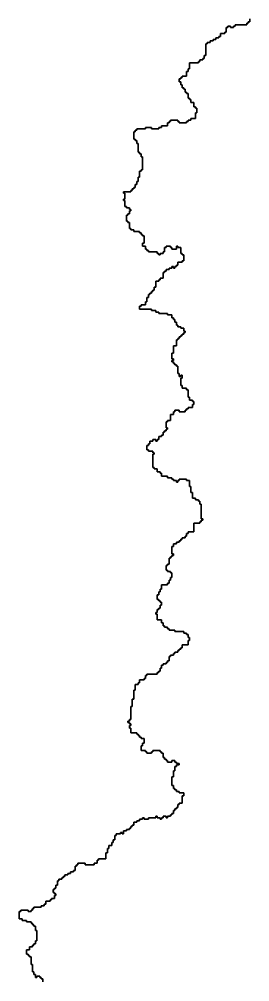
# Model space of a CAD drawing. Header units: inches. Extents: x -98695 to 376223, y 1122520 to 1501782.
# Drawn here: x 87990 to 92833, y 1441017 to 1461272 of the extents above; entities that cross this region are included whole.
import ezdxf

# ---------------------------------------------------------------- set-up
doc = ezdxf.new("R2010")
doc.units = ezdxf.units.IN
doc.header["$MEASUREMENT"] = 0
doc.layers.add('subs1', color=7, linetype='Continuous', true_color=0xc8dcf7)

msp = doc.modelspace()

# ---------------------------------------------------------------- linework, layer by layer
at = {"layer": 'subs1'}
for points in [[(92833, 1461280, 0), (92833, 1461218, 0), (92802, 1461218, 0), (92802, 1461187, 0), (92771, 1461187, 0), (92771, 1461156, 0), (92525, 1461156, 0), (92525, 1461125, 0), (92494, 1461125, 0), (92494, 1461095, 0), (92432, 1461095, 0), (92432, 1461125, 0), (92370, 1461125, 0), (92370, 1461095, 0), (92340, 1461095, 0), (92340, 1461002, 0), (92309, 1461002, 0), (92309, 1460971, 0), (92216, 1460971, 0), (92216, 1460909, 0), (92185, 1460909, 0), (92185, 1460879, 0), (92124, 1460879, 0), (92124, 1460848, 0), (92062, 1460848, 0), (92062, 1460817, 0), (92000, 1460817, 0), (92000, 1460786, 0), (91939, 1460786, 0), (91939, 1460755, 0), (91908, 1460755, 0), (91908, 1460508, 0), (91877, 1460508, 0), (91877, 1460447, 0), (91846, 1460447, 0), (91846, 1460416, 0), (91784, 1460416, 0), (91784, 1460385, 0), (91754, 1460385, 0), (91754, 1460354, 0), (91568, 1460354, 0), (91568, 1460231, 0), (91538, 1460231, 0), (91538, 1460169, 0), (91507, 1460169, 0), (91507, 1460077, 0), (91414, 1460077, 0), (91414, 1460046, 0), (91383, 1460046, 0), (91383, 1460015, 0), (91353, 1460015, 0), (91353, 1459953, 0), (91383, 1459953, 0), (91383, 1459892, 0), (91414, 1459892, 0), (91414, 1459830, 0), (91445, 1459830, 0), (91445, 1459799, 0), (91476, 1459799, 0), (91476, 1459737, 0), (91507, 1459737, 0), (91507, 1459706, 0), (91538, 1459706, 0), (91538, 1459614, 0), (91568, 1459614, 0), (91568, 1459583, 0), (91599, 1459583, 0), (91599, 1459521, 0), (91661, 1459521, 0), (91661, 1459429, 0), (91692, 1459429, 0), (91692, 1459398, 0), (91723, 1459398, 0), (91723, 1459305, 0), (91692, 1459305, 0), (91692, 1459182, 0), (91599, 1459182, 0), (91599, 1459151, 0), (91538, 1459151, 0), (91538, 1459120, 0), (91507, 1459120, 0), (91507, 1459089, 0), (91353, 1459089, 0), (91353, 1459120, 0), (91322, 1459120, 0), (91322, 1459151, 0), (91167, 1459151, 0), (91167, 1459120, 0), (91137, 1459120, 0), (91137, 1459089, 0), (91106, 1459089, 0), (91106, 1459028, 0), (90982, 1459028, 0), (90982, 1458997, 0), (90921, 1458997, 0), (90921, 1458966, 0), (90766, 1458966, 0), (90766, 1458997, 0), (90643, 1458997, 0), (90643, 1458966, 0), (90458, 1458966, 0), (90458, 1458935, 0), (90427, 1458935, 0), (90427, 1458904, 0), (90396, 1458904, 0), (90396, 1458750, 0), (90427, 1458750, 0), (90427, 1458719, 0), (90458, 1458719, 0), (90458, 1458658, 0), (90489, 1458658, 0), (90489, 1458473, 0), (90520, 1458473, 0), (90520, 1458442, 0), (90551, 1458442, 0), (90551, 1458380, 0), (90581, 1458380, 0), (90581, 1458102, 0), (90551, 1458102, 0), (90551, 1458072, 0), (90520, 1458072, 0), (90520, 1457948, 0), (90489, 1457948, 0), (90489, 1457856, 0), (90458, 1457856, 0), (90458, 1457794, 0), (90427, 1457794, 0), (90427, 1457732, 0), (90396, 1457732, 0), (90396, 1457701, 0), (90365, 1457701, 0), (90365, 1457671, 0), (90335, 1457671, 0), (90335, 1457640, 0), (90180, 1457640, 0), (90180, 1457609, 0), (90211, 1457609, 0), (90211, 1457485, 0), (90180, 1457485, 0), (90180, 1457455, 0), (90211, 1457455, 0), (90211, 1457331, 0), (90242, 1457331, 0), (90242, 1457300, 0), (90304, 1457300, 0), (90304, 1457270, 0), (90335, 1457270, 0), (90335, 1457239, 0), (90304, 1457239, 0), (90304, 1457177, 0), (90273, 1457177, 0), (90273, 1457146, 0), (90242, 1457146, 0), (90242, 1457023, 0), (90273, 1457023, 0), (90273, 1456992, 0), (90304, 1456992, 0), (90304, 1456869, 0), (90335, 1456869, 0), (90335, 1456838, 0), (90396, 1456838, 0), (90396, 1456807, 0), (90520, 1456807, 0), (90520, 1456776, 0), (90551, 1456776, 0), (90551, 1456745, 0), (90581, 1456745, 0), (90581, 1456714, 0), (90612, 1456714, 0), (90612, 1456560, 0), (90581, 1456560, 0), (90581, 1456498, 0), (90643, 1456498, 0), (90643, 1456437, 0), (90674, 1456437, 0), (90674, 1456406, 0), (90705, 1456406, 0), (90705, 1456375, 0), (90890, 1456375, 0), (90890, 1456344, 0), (90921, 1456344, 0), (90921, 1456313, 0), (90952, 1456313, 0), (90952, 1456344, 0), (91013, 1456344, 0), (91013, 1456375, 0), (91044, 1456375, 0), (91044, 1456468, 0), (91075, 1456468, 0), (91075, 1456498, 0), (91167, 1456498, 0), (91167, 1456468, 0), (91198, 1456468, 0), (91198, 1456437, 0), (91291, 1456437, 0), (91291, 1456498, 0), (91322, 1456498, 0), (91322, 1456468, 0), (91383, 1456468, 0), (91383, 1456344, 0), (91414, 1456344, 0), (91414, 1456313, 0), (91445, 1456313, 0), (91445, 1456190, 0), (91414, 1456190, 0), (91414, 1456159, 0), (91322, 1456159, 0), (91322, 1456097, 0), (91291, 1456097, 0), (91291, 1456067, 0), (91260, 1456067, 0), (91260, 1456036, 0), (91229, 1456036, 0), (91229, 1456067, 0), (91198, 1456067, 0), (91198, 1456036, 0), (91137, 1456036, 0), (91137, 1456005, 0), (91075, 1456005, 0), (91075, 1455974, 0), (91044, 1455974, 0), (91044, 1455943, 0), (91013, 1455943, 0), (91013, 1455820, 0), (90952, 1455820, 0), (90952, 1455789, 0), (90921, 1455789, 0), (90921, 1455758, 0), (90859, 1455758, 0), (90859, 1455635, 0), (90828, 1455635, 0), (90828, 1455573, 0), (90797, 1455573, 0), (90797, 1455542, 0), (90766, 1455542, 0), (90766, 1455511, 0), (90736, 1455511, 0), (90736, 1455480, 0), (90705, 1455480, 0), (90705, 1455419, 0), (90674, 1455419, 0), (90674, 1455326, 0), (90643, 1455326, 0), (90643, 1455264, 0), (90551, 1455264, 0), (90551, 1455234, 0), (90520, 1455234, 0), (90520, 1455172, 0), (90766, 1455172, 0), (90766, 1455141, 0), (90859, 1455141, 0), (90859, 1455110, 0), (90921, 1455110, 0), (90921, 1455079, 0), (91106, 1455079, 0), (91106, 1455049, 0), (91198, 1455049, 0), (91198, 1454987, 0), (91229, 1454987, 0), (91229, 1454956, 0), (91260, 1454956, 0), (91260, 1454894, 0), (91291, 1454894, 0), (91291, 1454833, 0), (91322, 1454833, 0), (91322, 1454802, 0), (91383, 1454802, 0), (91383, 1454771, 0), (91445, 1454771, 0), (91445, 1454709, 0), (91476, 1454709, 0), (91476, 1454678, 0), (91445, 1454678, 0), (91445, 1454648, 0), (91414, 1454648, 0), (91414, 1454617, 0), (91383, 1454617, 0), (91383, 1454586, 0), (91353, 1454586, 0), (91353, 1454555, 0), (91322, 1454555, 0), (91322, 1454524, 0), (91291, 1454524, 0), (91291, 1454401, 0), (91229, 1454401, 0), (91229, 1454247, 0), (91198, 1454247, 0), (91198, 1454123, 0), (91229, 1454123, 0), (91229, 1454092, 0), (91198, 1454092, 0), (91198, 1454061, 0), (91229, 1454061, 0), (91229, 1454031, 0), (91260, 1454031, 0), (91260, 1454000, 0), (91291, 1454000, 0), (91291, 1453969, 0), (91322, 1453969, 0), (91322, 1453815, 0), (91353, 1453815, 0), (91353, 1453753, 0), (91383, 1453753, 0), (91383, 1453784, 0), (91414, 1453784, 0), (91414, 1453722, 0), (91383, 1453722, 0), (91383, 1453568, 0), (91414, 1453568, 0), (91414, 1453506, 0), (91507, 1453506, 0), (91507, 1453475, 0), (91538, 1453475, 0), (91538, 1453321, 0), (91568, 1453321, 0), (91568, 1453259, 0), (91630, 1453259, 0), (91630, 1453229, 0), (91661, 1453229, 0), (91661, 1453167, 0), (91630, 1453167, 0), (91630, 1453105, 0), (91538, 1453105, 0), (91538, 1453074, 0), (91507, 1453074, 0), (91507, 1453044, 0), (91476, 1453044, 0), (91476, 1453013, 0), (91353, 1453013, 0), (91353, 1453044, 0), (91260, 1453044, 0), (91260, 1453013, 0), (91229, 1453013, 0), (91229, 1452951, 0), (91167, 1452951, 0), (91167, 1452828, 0), (91106, 1452828, 0), (91106, 1452797, 0), (91075, 1452797, 0), (91075, 1452673, 0), (91106, 1452673, 0), (91106, 1452643, 0), (91075, 1452643, 0), (91075, 1452612, 0), (91044, 1452612, 0), (91044, 1452581, 0), (91013, 1452581, 0), (91013, 1452519, 0), (90982, 1452519, 0), (90982, 1452488, 0), (90921, 1452488, 0), (90921, 1452427, 0), (90890, 1452427, 0), (90890, 1452396, 0), (90859, 1452396, 0), (90859, 1452427, 0), (90797, 1452427, 0), (90797, 1452396, 0), (90736, 1452396, 0), (90736, 1452334, 0), (90705, 1452334, 0), (90705, 1452303, 0), (90674, 1452303, 0), (90674, 1452211, 0), (90705, 1452211, 0), (90705, 1452180, 0), (90797, 1452180, 0), (90797, 1452149, 0), (90828, 1452149, 0), (90828, 1452118, 0), (90797, 1452118, 0), (90797, 1451840, 0), (90828, 1451840, 0), (90828, 1451810, 0), (90890, 1451810, 0), (90890, 1451748, 0), (90952, 1451748, 0), (90952, 1451717, 0), (90982, 1451717, 0), (90982, 1451655, 0), (91106, 1451655, 0), (91106, 1451625, 0), (91198, 1451625, 0), (91198, 1451594, 0), (91229, 1451594, 0), (91229, 1451563, 0), (91291, 1451563, 0), (91291, 1451532, 0), (91322, 1451532, 0), (91322, 1451563, 0), (91353, 1451563, 0), (91353, 1451594, 0), (91507, 1451594, 0), (91507, 1451563, 0), (91568, 1451563, 0), (91568, 1451439, 0), (91599, 1451439, 0), (91599, 1451316, 0), (91630, 1451316, 0), (91630, 1451193, 0), (91692, 1451193, 0), (91692, 1451162, 0), (91754, 1451162, 0), (91754, 1451131, 0), (91784, 1451131, 0), (91784, 1451069, 0), (91815, 1451069, 0), (91815, 1450761, 0), (91846, 1450761, 0), (91846, 1450730, 0), (91815, 1450730, 0), (91815, 1450699, 0), (91784, 1450699, 0), (91784, 1450668, 0), (91661, 1450668, 0), (91661, 1450483, 0), (91538, 1450483, 0), (91538, 1450452, 0), (91507, 1450452, 0), (91507, 1450391, 0), (91476, 1450391, 0), (91476, 1450360, 0), (91414, 1450360, 0), (91414, 1450329, 0), (91383, 1450329, 0), (91383, 1450298, 0), (91353, 1450298, 0), (91353, 1450267, 0), (91291, 1450267, 0), (91291, 1450236, 0), (91229, 1450236, 0), (91229, 1450175, 0), (91198, 1450175, 0), (91198, 1450021, 0), (91229, 1450021, 0), (91229, 1449990, 0), (91198, 1449990, 0), (91198, 1449959, 0), (91167, 1449959, 0), (91167, 1449928, 0), (91137, 1449928, 0), (91137, 1449805, 0), (91106, 1449805, 0), (91106, 1449774, 0), (91075, 1449774, 0), (91075, 1449681, 0), (91106, 1449681, 0), (91106, 1449650, 0), (91167, 1449650, 0), (91167, 1449620, 0), (91198, 1449620, 0), (91198, 1449527, 0), (91167, 1449527, 0), (91167, 1449465, 0), (91137, 1449465, 0), (91137, 1449404, 0), (91106, 1449404, 0), (91106, 1449373, 0), (90982, 1449373, 0), (90982, 1449280, 0), (90952, 1449280, 0), (90952, 1449219, 0), (90921, 1449219, 0), (90921, 1449157, 0), (90890, 1449157, 0), (90890, 1449064, 0), (90921, 1449064, 0), (90921, 1449033, 0), (90952, 1449033, 0), (90952, 1449003, 0), (90982, 1449003, 0), (90982, 1448941, 0), (90952, 1448941, 0), (90952, 1448879, 0), (90921, 1448879, 0), (90921, 1448848, 0), (90890, 1448848, 0), (90890, 1448787, 0), (90859, 1448787, 0), (90859, 1448756, 0), (90890, 1448756, 0), (90890, 1448632, 0), (90982, 1448632, 0), (90982, 1448571, 0), (91013, 1448571, 0), (91013, 1448509, 0), (91044, 1448509, 0), (91044, 1448478, 0), (91106, 1448478, 0), (91106, 1448447, 0), (91137, 1448447, 0), (91137, 1448416, 0), (91260, 1448416, 0), (91260, 1448386, 0), (91445, 1448386, 0), (91445, 1448355, 0), (91507, 1448355, 0), (91507, 1448324, 0), (91538, 1448324, 0), (91538, 1448262, 0), (91568, 1448262, 0), (91568, 1448201, 0), (91538, 1448201, 0), (91538, 1448108, 0), (91414, 1448108, 0), (91414, 1448046, 0), (91383, 1448046, 0), (91383, 1448015, 0), (91353, 1448015, 0), (91353, 1447985, 0), (91322, 1447985, 0), (91322, 1447954, 0), (91260, 1447954, 0), (91260, 1447923, 0), (91229, 1447923, 0), (91229, 1447892, 0), (91167, 1447892, 0), (91167, 1447861, 0), (91137, 1447861, 0), (91137, 1447769, 0), (91106, 1447769, 0), (91106, 1447738, 0), (91075, 1447738, 0), (91075, 1447707, 0), (91013, 1447707, 0), (91013, 1447676, 0), (90982, 1447676, 0), (90982, 1447614, 0), (90952, 1447614, 0), (90952, 1447553, 0), (90921, 1447553, 0), (90921, 1447522, 0), (90890, 1447522, 0), (90890, 1447491, 0), (90674, 1447491, 0), (90674, 1447460, 0), (90643, 1447460, 0), (90643, 1447399, 0), (90612, 1447399, 0), (90612, 1447368, 0), (90520, 1447368, 0), (90520, 1447306, 0), (90489, 1447306, 0), (90489, 1447275, 0), (90427, 1447275, 0), (90427, 1447152, 0), (90396, 1447152, 0), (90396, 1446967, 0), (90365, 1446967, 0), (90365, 1446812, 0), (90335, 1446812, 0), (90335, 1446535, 0), (90304, 1446535, 0), (90304, 1446504, 0), (90273, 1446504, 0), (90273, 1446473, 0), (90304, 1446473, 0), (90304, 1446442, 0), (90335, 1446442, 0), (90335, 1446411, 0), (90304, 1446411, 0), (90304, 1446350, 0), (90335, 1446350, 0), (90335, 1446257, 0), (90458, 1446257, 0), (90458, 1446226, 0), (90489, 1446226, 0), (90489, 1446196, 0), (90520, 1446196, 0), (90520, 1446165, 0), (90551, 1446165, 0), (90551, 1446134, 0), (90612, 1446134, 0), (90612, 1446041, 0), (90581, 1446041, 0), (90581, 1445980, 0), (90551, 1445980, 0), (90551, 1445887, 0), (90643, 1445887, 0), (90643, 1445856, 0), (90674, 1445856, 0), (90674, 1445825, 0), (90766, 1445825, 0), (90766, 1445856, 0), (90797, 1445856, 0), (90797, 1445887, 0), (90952, 1445887, 0), (90952, 1445856, 0), (90982, 1445856, 0), (90982, 1445825, 0), (91013, 1445825, 0), (91013, 1445733, 0), (91044, 1445733, 0), (91044, 1445702, 0), (91075, 1445702, 0), (91075, 1445671, 0), (91106, 1445671, 0), (91106, 1445640, 0), (91198, 1445640, 0), (91198, 1445671, 0), (91260, 1445671, 0), (91260, 1445640, 0), (91291, 1445640, 0), (91291, 1445609, 0), (91353, 1445609, 0), (91353, 1445579, 0), (91291, 1445579, 0), (91291, 1445548, 0), (91260, 1445548, 0), (91260, 1445455, 0), (91229, 1445455, 0), (91229, 1445332, 0), (91198, 1445332, 0), (91198, 1445147, 0), (91229, 1445147, 0), (91229, 1445085, 0), (91260, 1445085, 0), (91260, 1445054, 0), (91291, 1445054, 0), (91291, 1445023, 0), (91353, 1445023, 0), (91353, 1444992, 0), (91445, 1444992, 0), (91445, 1444931, 0), (91414, 1444931, 0), (91414, 1444777, 0), (91353, 1444777, 0), (91353, 1444746, 0), (91322, 1444746, 0), (91322, 1444684, 0), (91291, 1444684, 0), (91291, 1444653, 0), (91260, 1444653, 0), (91260, 1444622, 0), (91229, 1444622, 0), (91229, 1444561, 0), (91198, 1444561, 0), (91198, 1444530, 0), (91167, 1444530, 0), (91167, 1444499, 0), (91106, 1444499, 0), (91106, 1444468, 0), (91075, 1444468, 0), (91075, 1444499, 0), (91013, 1444499, 0), (91013, 1444468, 0), (90982, 1444468, 0), (90982, 1444437, 0), (90952, 1444437, 0), (90952, 1444468, 0), (90890, 1444468, 0), (90890, 1444499, 0), (90859, 1444499, 0), (90859, 1444468, 0), (90705, 1444468, 0), (90705, 1444437, 0), (90612, 1444437, 0), (90612, 1444468, 0), (90581, 1444468, 0), (90581, 1444437, 0), (90520, 1444437, 0), (90520, 1444406, 0), (90458, 1444406, 0), (90458, 1444376, 0), (90396, 1444376, 0), (90396, 1444314, 0), (90365, 1444314, 0), (90365, 1444283, 0), (90335, 1444283, 0), (90335, 1444252, 0), (90304, 1444252, 0), (90304, 1444221, 0), (90242, 1444221, 0), (90242, 1444190, 0), (90180, 1444190, 0), (90180, 1444129, 0), (90150, 1444129, 0), (90150, 1444160, 0), (90119, 1444160, 0), (90119, 1444129, 0), (90026, 1444129, 0), (90026, 1444098, 0), (89995, 1444098, 0), (89995, 1444005, 0), (89964, 1444005, 0), (89964, 1443944, 0), (89934, 1443944, 0), (89934, 1443882, 0), (89872, 1443882, 0), (89872, 1443820, 0), (89841, 1443820, 0), (89841, 1443728, 0), (89810, 1443728, 0), (89810, 1443604, 0), (89656, 1443604, 0), (89656, 1443574, 0), (89625, 1443574, 0), (89625, 1443512, 0), (89563, 1443512, 0), (89563, 1443481, 0), (89378, 1443481, 0), (89378, 1443512, 0), (89224, 1443512, 0), (89224, 1443481, 0), (89193, 1443481, 0), (89193, 1443450, 0), (89162, 1443450, 0), (89162, 1443358, 0), (89132, 1443358, 0), (89132, 1443327, 0), (89070, 1443327, 0), (89070, 1443296, 0), (89008, 1443296, 0), (89008, 1443265, 0), (88946, 1443265, 0), (88946, 1443234, 0), (88916, 1443234, 0), (88916, 1443203, 0), (88885, 1443203, 0), (88885, 1443173, 0), (88823, 1443173, 0), (88823, 1443142, 0), (88792, 1443142, 0), (88792, 1443049, 0), (88761, 1443049, 0), (88761, 1442987, 0), (88731, 1442987, 0), (88731, 1442957, 0), (88700, 1442957, 0), (88700, 1442895, 0), (88731, 1442895, 0), (88731, 1442864, 0), (88761, 1442864, 0), (88761, 1442833, 0), (88731, 1442833, 0), (88731, 1442772, 0), (88669, 1442772, 0), (88669, 1442741, 0), (88638, 1442741, 0), (88638, 1442710, 0), (88545, 1442710, 0), (88545, 1442648, 0), (88515, 1442648, 0), (88515, 1442617, 0), (88453, 1442617, 0), (88453, 1442586, 0), (88299, 1442586, 0), (88299, 1442556, 0), (88268, 1442556, 0), (88268, 1442525, 0), (88237, 1442525, 0), (88237, 1442494, 0), (88175, 1442494, 0), (88175, 1442525, 0), (88021, 1442525, 0), (88021, 1442494, 0), (87990, 1442494, 0), (87990, 1442340, 0), (88052, 1442340, 0), (88052, 1442309, 0), (88144, 1442309, 0), (88144, 1442278, 0), (88237, 1442278, 0), (88237, 1442247, 0), (88268, 1442247, 0), (88268, 1442216, 0), (88299, 1442216, 0), (88299, 1442185, 0), (88330, 1442185, 0), (88330, 1442093, 0), (88360, 1442093, 0), (88360, 1441877, 0), (88330, 1441877, 0), (88330, 1441815, 0), (88299, 1441815, 0), (88299, 1441784, 0), (88268, 1441784, 0), (88268, 1441754, 0), (88206, 1441754, 0), (88206, 1441692, 0), (88144, 1441692, 0), (88144, 1441599, 0), (88175, 1441599, 0), (88175, 1441568, 0), (88206, 1441568, 0), (88206, 1441538, 0), (88237, 1441538, 0), (88237, 1441383, 0), (88268, 1441383, 0), (88268, 1441229, 0), (88299, 1441229, 0), (88299, 1441167, 0), (88330, 1441167, 0), (88330, 1441106, 0), (88360, 1441106, 0), (88360, 1441137, 0), (88422, 1441137, 0), (88422, 1441106, 0), (88453, 1441106, 0), (88453, 1441075, 0), (88484, 1441075, 0), (88484, 1441013, 0)], [(88484, 1441013, 0), (88484, 1441075, 0), (88453, 1441075, 0), (88453, 1441106, 0), (88422, 1441106, 0), (88422, 1441137, 0), (88360, 1441137, 0), (88360, 1441106, 0), (88330, 1441106, 0), (88330, 1441167, 0), (88299, 1441167, 0), (88299, 1441229, 0), (88268, 1441229, 0), (88268, 1441383, 0), (88237, 1441383, 0), (88237, 1441538, 0), (88206, 1441538, 0), (88206, 1441568, 0), (88175, 1441568, 0), (88175, 1441599, 0), (88144, 1441599, 0), (88144, 1441692, 0), (88206, 1441692, 0), (88206, 1441754, 0), (88268, 1441754, 0), (88268, 1441784, 0), (88299, 1441784, 0), (88299, 1441815, 0), (88330, 1441815, 0), (88330, 1441877, 0), (88360, 1441877, 0), (88360, 1442093, 0), (88330, 1442093, 0), (88330, 1442185, 0), (88299, 1442185, 0), (88299, 1442216, 0), (88268, 1442216, 0), (88268, 1442247, 0), (88237, 1442247, 0), (88237, 1442278, 0), (88144, 1442278, 0), (88144, 1442309, 0), (88052, 1442309, 0), (88052, 1442340, 0), (87990, 1442340, 0), (87990, 1442494, 0), (88021, 1442494, 0), (88021, 1442525, 0), (88175, 1442525, 0), (88175, 1442494, 0), (88237, 1442494, 0), (88237, 1442525, 0), (88268, 1442525, 0), (88268, 1442556, 0), (88299, 1442556, 0), (88299, 1442586, 0), (88453, 1442586, 0), (88453, 1442617, 0), (88515, 1442617, 0), (88515, 1442648, 0), (88545, 1442648, 0), (88545, 1442710, 0), (88638, 1442710, 0), (88638, 1442741, 0), (88669, 1442741, 0), (88669, 1442772, 0), (88731, 1442772, 0), (88731, 1442833, 0), (88761, 1442833, 0), (88761, 1442864, 0), (88731, 1442864, 0), (88731, 1442895, 0), (88700, 1442895, 0), (88700, 1442957, 0), (88731, 1442957, 0), (88731, 1442987, 0), (88761, 1442987, 0), (88761, 1443049, 0), (88792, 1443049, 0), (88792, 1443142, 0), (88823, 1443142, 0), (88823, 1443173, 0), (88885, 1443173, 0), (88885, 1443203, 0), (88916, 1443203, 0), (88916, 1443234, 0), (88946, 1443234, 0), (88946, 1443265, 0), (89008, 1443265, 0), (89008, 1443296, 0), (89070, 1443296, 0), (89070, 1443327, 0), (89132, 1443327, 0), (89132, 1443358, 0), (89162, 1443358, 0), (89162, 1443450, 0), (89193, 1443450, 0), (89193, 1443481, 0), (89224, 1443481, 0), (89224, 1443512, 0), (89378, 1443512, 0), (89378, 1443481, 0), (89563, 1443481, 0), (89563, 1443512, 0), (89625, 1443512, 0), (89625, 1443574, 0), (89656, 1443574, 0), (89656, 1443604, 0), (89810, 1443604, 0), (89810, 1443728, 0), (89841, 1443728, 0), (89841, 1443820, 0), (89872, 1443820, 0), (89872, 1443882, 0), (89934, 1443882, 0), (89934, 1443944, 0), (89964, 1443944, 0), (89964, 1444005, 0), (89995, 1444005, 0), (89995, 1444098, 0), (90026, 1444098, 0), (90026, 1444129, 0), (90119, 1444129, 0), (90119, 1444160, 0), (90150, 1444160, 0), (90150, 1444129, 0), (90180, 1444129, 0), (90180, 1444190, 0), (90242, 1444190, 0), (90242, 1444221, 0), (90304, 1444221, 0), (90304, 1444252, 0), (90335, 1444252, 0), (90335, 1444283, 0), (90365, 1444283, 0), (90365, 1444314, 0), (90396, 1444314, 0), (90396, 1444376, 0), (90458, 1444376, 0), (90458, 1444406, 0), (90520, 1444406, 0), (90520, 1444437, 0), (90581, 1444437, 0), (90581, 1444468, 0), (90612, 1444468, 0), (90612, 1444437, 0), (90705, 1444437, 0), (90705, 1444468, 0), (90859, 1444468, 0), (90859, 1444499, 0), (90890, 1444499, 0), (90890, 1444468, 0), (90952, 1444468, 0), (90952, 1444437, 0), (90982, 1444437, 0), (90982, 1444468, 0), (91013, 1444468, 0), (91013, 1444499, 0), (91075, 1444499, 0), (91075, 1444468, 0), (91106, 1444468, 0), (91106, 1444499, 0), (91167, 1444499, 0), (91167, 1444530, 0), (91198, 1444530, 0), (91198, 1444561, 0), (91229, 1444561, 0), (91229, 1444622, 0), (91260, 1444622, 0), (91260, 1444653, 0), (91291, 1444653, 0), (91291, 1444684, 0), (91322, 1444684, 0), (91322, 1444746, 0), (91353, 1444746, 0), (91353, 1444777, 0), (91414, 1444777, 0), (91414, 1444931, 0), (91445, 1444931, 0), (91445, 1444992, 0), (91353, 1444992, 0), (91353, 1445023, 0), (91291, 1445023, 0), (91291, 1445054, 0), (91260, 1445054, 0), (91260, 1445085, 0), (91229, 1445085, 0), (91229, 1445147, 0), (91198, 1445147, 0), (91198, 1445332, 0), (91229, 1445332, 0), (91229, 1445455, 0), (91260, 1445455, 0), (91260, 1445548, 0), (91291, 1445548, 0), (91291, 1445579, 0), (91353, 1445579, 0), (91353, 1445609, 0), (91291, 1445609, 0), (91291, 1445640, 0), (91260, 1445640, 0), (91260, 1445671, 0), (91198, 1445671, 0), (91198, 1445640, 0), (91106, 1445640, 0), (91106, 1445671, 0), (91075, 1445671, 0), (91075, 1445702, 0), (91044, 1445702, 0), (91044, 1445733, 0), (91013, 1445733, 0), (91013, 1445825, 0), (90982, 1445825, 0), (90982, 1445856, 0), (90952, 1445856, 0), (90952, 1445887, 0), (90797, 1445887, 0), (90797, 1445856, 0), (90766, 1445856, 0), (90766, 1445825, 0), (90674, 1445825, 0), (90674, 1445856, 0), (90643, 1445856, 0), (90643, 1445887, 0), (90551, 1445887, 0), (90551, 1445980, 0), (90581, 1445980, 0), (90581, 1446041, 0), (90612, 1446041, 0), (90612, 1446134, 0), (90551, 1446134, 0), (90551, 1446165, 0), (90520, 1446165, 0), (90520, 1446196, 0), (90489, 1446196, 0), (90489, 1446226, 0), (90458, 1446226, 0), (90458, 1446257, 0), (90335, 1446257, 0), (90335, 1446350, 0), (90304, 1446350, 0), (90304, 1446411, 0), (90335, 1446411, 0), (90335, 1446442, 0), (90304, 1446442, 0), (90304, 1446473, 0), (90273, 1446473, 0), (90273, 1446504, 0), (90304, 1446504, 0), (90304, 1446535, 0), (90335, 1446535, 0), (90335, 1446812, 0), (90365, 1446812, 0), (90365, 1446967, 0), (90396, 1446967, 0), (90396, 1447152, 0), (90427, 1447152, 0), (90427, 1447275, 0), (90489, 1447275, 0), (90489, 1447306, 0), (90520, 1447306, 0), (90520, 1447368, 0), (90612, 1447368, 0), (90612, 1447399, 0), (90643, 1447399, 0), (90643, 1447460, 0), (90674, 1447460, 0), (90674, 1447491, 0), (90890, 1447491, 0), (90890, 1447522, 0), (90921, 1447522, 0), (90921, 1447553, 0), (90952, 1447553, 0), (90952, 1447614, 0), (90982, 1447614, 0), (90982, 1447676, 0), (91013, 1447676, 0), (91013, 1447707, 0), (91075, 1447707, 0), (91075, 1447738, 0), (91106, 1447738, 0), (91106, 1447769, 0), (91137, 1447769, 0), (91137, 1447861, 0), (91167, 1447861, 0), (91167, 1447892, 0), (91229, 1447892, 0), (91229, 1447923, 0), (91260, 1447923, 0), (91260, 1447954, 0), (91322, 1447954, 0), (91322, 1447985, 0), (91353, 1447985, 0), (91353, 1448015, 0), (91383, 1448015, 0), (91383, 1448046, 0), (91414, 1448046, 0), (91414, 1448108, 0), (91538, 1448108, 0), (91538, 1448201, 0), (91568, 1448201, 0), (91568, 1448262, 0), (91538, 1448262, 0), (91538, 1448324, 0), (91507, 1448324, 0), (91507, 1448355, 0), (91445, 1448355, 0), (91445, 1448386, 0), (91260, 1448386, 0), (91260, 1448416, 0), (91137, 1448416, 0), (91137, 1448447, 0), (91106, 1448447, 0), (91106, 1448478, 0), (91044, 1448478, 0), (91044, 1448509, 0), (91013, 1448509, 0), (91013, 1448571, 0), (90982, 1448571, 0), (90982, 1448632, 0), (90890, 1448632, 0), (90890, 1448756, 0), (90859, 1448756, 0), (90859, 1448787, 0), (90890, 1448787, 0), (90890, 1448848, 0), (90921, 1448848, 0), (90921, 1448879, 0), (90952, 1448879, 0), (90952, 1448941, 0), (90982, 1448941, 0), (90982, 1449003, 0), (90952, 1449003, 0), (90952, 1449033, 0), (90921, 1449033, 0), (90921, 1449064, 0), (90890, 1449064, 0), (90890, 1449157, 0), (90921, 1449157, 0), (90921, 1449219, 0), (90952, 1449219, 0), (90952, 1449280, 0), (90982, 1449280, 0), (90982, 1449373, 0), (91106, 1449373, 0), (91106, 1449404, 0), (91137, 1449404, 0), (91137, 1449465, 0), (91167, 1449465, 0), (91167, 1449527, 0), (91198, 1449527, 0), (91198, 1449620, 0), (91167, 1449620, 0), (91167, 1449650, 0), (91106, 1449650, 0), (91106, 1449681, 0), (91075, 1449681, 0), (91075, 1449774, 0), (91106, 1449774, 0), (91106, 1449805, 0), (91137, 1449805, 0), (91137, 1449928, 0), (91167, 1449928, 0), (91167, 1449959, 0), (91198, 1449959, 0), (91198, 1449990, 0), (91229, 1449990, 0), (91229, 1450021, 0), (91198, 1450021, 0), (91198, 1450175, 0), (91229, 1450175, 0), (91229, 1450236, 0), (91291, 1450236, 0), (91291, 1450267, 0), (91353, 1450267, 0), (91353, 1450298, 0), (91383, 1450298, 0), (91383, 1450329, 0), (91414, 1450329, 0), (91414, 1450360, 0), (91476, 1450360, 0), (91476, 1450391, 0), (91507, 1450391, 0), (91507, 1450452, 0), (91538, 1450452, 0), (91538, 1450483, 0), (91661, 1450483, 0), (91661, 1450668, 0), (91784, 1450668, 0), (91784, 1450699, 0), (91815, 1450699, 0), (91815, 1450730, 0), (91846, 1450730, 0), (91846, 1450761, 0), (91815, 1450761, 0), (91815, 1451069, 0), (91784, 1451069, 0), (91784, 1451131, 0), (91754, 1451131, 0), (91754, 1451162, 0), (91692, 1451162, 0), (91692, 1451193, 0), (91630, 1451193, 0), (91630, 1451316, 0), (91599, 1451316, 0), (91599, 1451439, 0), (91568, 1451439, 0), (91568, 1451563, 0), (91507, 1451563, 0), (91507, 1451594, 0), (91353, 1451594, 0), (91353, 1451563, 0), (91322, 1451563, 0), (91322, 1451532, 0), (91291, 1451532, 0), (91291, 1451563, 0), (91229, 1451563, 0), (91229, 1451594, 0), (91198, 1451594, 0), (91198, 1451625, 0), (91106, 1451625, 0), (91106, 1451655, 0), (90982, 1451655, 0), (90982, 1451717, 0), (90952, 1451717, 0), (90952, 1451748, 0), (90890, 1451748, 0), (90890, 1451810, 0), (90828, 1451810, 0), (90828, 1451840, 0), (90797, 1451840, 0), (90797, 1452118, 0), (90828, 1452118, 0), (90828, 1452149, 0), (90797, 1452149, 0), (90797, 1452180, 0), (90705, 1452180, 0), (90705, 1452211, 0), (90674, 1452211, 0), (90674, 1452303, 0), (90705, 1452303, 0), (90705, 1452334, 0), (90736, 1452334, 0), (90736, 1452396, 0), (90797, 1452396, 0), (90797, 1452427, 0), (90859, 1452427, 0), (90859, 1452396, 0), (90890, 1452396, 0), (90890, 1452427, 0), (90921, 1452427, 0), (90921, 1452488, 0), (90982, 1452488, 0), (90982, 1452519, 0), (91013, 1452519, 0), (91013, 1452581, 0), (91044, 1452581, 0), (91044, 1452612, 0), (91075, 1452612, 0), (91075, 1452643, 0), (91106, 1452643, 0), (91106, 1452673, 0), (91075, 1452673, 0), (91075, 1452797, 0), (91106, 1452797, 0), (91106, 1452828, 0), (91167, 1452828, 0), (91167, 1452951, 0), (91229, 1452951, 0), (91229, 1453013, 0), (91260, 1453013, 0), (91260, 1453044, 0), (91353, 1453044, 0), (91353, 1453013, 0), (91476, 1453013, 0), (91476, 1453044, 0), (91507, 1453044, 0), (91507, 1453074, 0), (91538, 1453074, 0), (91538, 1453105, 0), (91630, 1453105, 0), (91630, 1453167, 0), (91661, 1453167, 0), (91661, 1453229, 0), (91630, 1453229, 0), (91630, 1453259, 0), (91568, 1453259, 0), (91568, 1453321, 0), (91538, 1453321, 0), (91538, 1453475, 0), (91507, 1453475, 0), (91507, 1453506, 0), (91414, 1453506, 0), (91414, 1453568, 0), (91383, 1453568, 0), (91383, 1453722, 0), (91414, 1453722, 0), (91414, 1453784, 0), (91383, 1453784, 0), (91383, 1453753, 0), (91353, 1453753, 0), (91353, 1453815, 0), (91322, 1453815, 0), (91322, 1453969, 0), (91291, 1453969, 0), (91291, 1454000, 0), (91260, 1454000, 0), (91260, 1454031, 0), (91229, 1454031, 0), (91229, 1454061, 0), (91198, 1454061, 0), (91198, 1454092, 0), (91229, 1454092, 0), (91229, 1454123, 0), (91198, 1454123, 0), (91198, 1454247, 0), (91229, 1454247, 0), (91229, 1454401, 0), (91291, 1454401, 0), (91291, 1454524, 0), (91322, 1454524, 0), (91322, 1454555, 0), (91353, 1454555, 0), (91353, 1454586, 0), (91383, 1454586, 0), (91383, 1454617, 0), (91414, 1454617, 0), (91414, 1454648, 0), (91445, 1454648, 0), (91445, 1454678, 0), (91476, 1454678, 0), (91476, 1454709, 0), (91445, 1454709, 0), (91445, 1454771, 0), (91383, 1454771, 0), (91383, 1454802, 0), (91322, 1454802, 0), (91322, 1454833, 0), (91291, 1454833, 0), (91291, 1454894, 0), (91260, 1454894, 0), (91260, 1454956, 0), (91229, 1454956, 0), (91229, 1454987, 0), (91198, 1454987, 0), (91198, 1455049, 0), (91106, 1455049, 0), (91106, 1455079, 0), (90921, 1455079, 0), (90921, 1455110, 0), (90859, 1455110, 0), (90859, 1455141, 0), (90766, 1455141, 0), (90766, 1455172, 0), (90520, 1455172, 0), (90520, 1455234, 0), (90551, 1455234, 0), (90551, 1455264, 0), (90643, 1455264, 0), (90643, 1455326, 0), (90674, 1455326, 0), (90674, 1455419, 0), (90705, 1455419, 0), (90705, 1455480, 0), (90736, 1455480, 0), (90736, 1455511, 0), (90766, 1455511, 0), (90766, 1455542, 0), (90797, 1455542, 0), (90797, 1455573, 0), (90828, 1455573, 0), (90828, 1455635, 0), (90859, 1455635, 0), (90859, 1455758, 0), (90921, 1455758, 0), (90921, 1455789, 0), (90952, 1455789, 0), (90952, 1455820, 0), (91013, 1455820, 0), (91013, 1455943, 0), (91044, 1455943, 0), (91044, 1455974, 0), (91075, 1455974, 0), (91075, 1456005, 0), (91137, 1456005, 0), (91137, 1456036, 0), (91198, 1456036, 0), (91198, 1456067, 0), (91229, 1456067, 0), (91229, 1456036, 0), (91260, 1456036, 0), (91260, 1456067, 0), (91291, 1456067, 0), (91291, 1456097, 0), (91322, 1456097, 0), (91322, 1456159, 0), (91414, 1456159, 0), (91414, 1456190, 0), (91445, 1456190, 0), (91445, 1456313, 0), (91414, 1456313, 0), (91414, 1456344, 0), (91383, 1456344, 0), (91383, 1456468, 0), (91322, 1456468, 0), (91322, 1456498, 0), (91291, 1456498, 0), (91291, 1456437, 0), (91198, 1456437, 0), (91198, 1456468, 0), (91167, 1456468, 0), (91167, 1456498, 0), (91075, 1456498, 0), (91075, 1456468, 0), (91044, 1456468, 0), (91044, 1456375, 0), (91013, 1456375, 0), (91013, 1456344, 0), (90952, 1456344, 0), (90952, 1456313, 0), (90921, 1456313, 0), (90921, 1456344, 0), (90890, 1456344, 0), (90890, 1456375, 0), (90705, 1456375, 0), (90705, 1456406, 0), (90674, 1456406, 0), (90674, 1456437, 0), (90643, 1456437, 0), (90643, 1456498, 0), (90581, 1456498, 0), (90581, 1456560, 0), (90612, 1456560, 0), (90612, 1456714, 0), (90581, 1456714, 0), (90581, 1456745, 0), (90551, 1456745, 0), (90551, 1456776, 0), (90520, 1456776, 0), (90520, 1456807, 0), (90396, 1456807, 0), (90396, 1456838, 0), (90335, 1456838, 0), (90335, 1456869, 0), (90304, 1456869, 0), (90304, 1456992, 0), (90273, 1456992, 0), (90273, 1457023, 0), (90242, 1457023, 0), (90242, 1457146, 0), (90273, 1457146, 0), (90273, 1457177, 0), (90304, 1457177, 0), (90304, 1457239, 0), (90335, 1457239, 0), (90335, 1457270, 0), (90304, 1457270, 0), (90304, 1457300, 0), (90242, 1457300, 0), (90242, 1457331, 0), (90211, 1457331, 0), (90211, 1457455, 0), (90180, 1457455, 0), (90180, 1457485, 0), (90211, 1457485, 0), (90211, 1457609, 0), (90180, 1457609, 0), (90180, 1457640, 0), (90335, 1457640, 0), (90335, 1457671, 0), (90365, 1457671, 0), (90365, 1457701, 0), (90396, 1457701, 0), (90396, 1457732, 0), (90427, 1457732, 0), (90427, 1457794, 0), (90458, 1457794, 0), (90458, 1457856, 0), (90489, 1457856, 0), (90489, 1457948, 0), (90520, 1457948, 0), (90520, 1458072, 0), (90551, 1458072, 0), (90551, 1458102, 0), (90581, 1458102, 0), (90581, 1458380, 0), (90551, 1458380, 0), (90551, 1458442, 0), (90520, 1458442, 0), (90520, 1458473, 0), (90489, 1458473, 0), (90489, 1458658, 0), (90458, 1458658, 0), (90458, 1458719, 0), (90427, 1458719, 0), (90427, 1458750, 0), (90396, 1458750, 0), (90396, 1458904, 0), (90427, 1458904, 0), (90427, 1458935, 0), (90458, 1458935, 0), (90458, 1458966, 0), (90643, 1458966, 0), (90643, 1458997, 0), (90766, 1458997, 0), (90766, 1458966, 0), (90921, 1458966, 0), (90921, 1458997, 0), (90982, 1458997, 0), (90982, 1459028, 0), (91106, 1459028, 0), (91106, 1459089, 0), (91137, 1459089, 0), (91137, 1459120, 0), (91167, 1459120, 0), (91167, 1459151, 0), (91322, 1459151, 0), (91322, 1459120, 0), (91353, 1459120, 0), (91353, 1459089, 0), (91507, 1459089, 0), (91507, 1459120, 0), (91538, 1459120, 0), (91538, 1459151, 0), (91599, 1459151, 0), (91599, 1459182, 0), (91692, 1459182, 0), (91692, 1459305, 0), (91723, 1459305, 0), (91723, 1459398, 0), (91692, 1459398, 0), (91692, 1459429, 0), (91661, 1459429, 0), (91661, 1459521, 0), (91599, 1459521, 0), (91599, 1459583, 0), (91568, 1459583, 0), (91568, 1459614, 0), (91538, 1459614, 0), (91538, 1459706, 0), (91507, 1459706, 0), (91507, 1459737, 0), (91476, 1459737, 0), (91476, 1459799, 0), (91445, 1459799, 0), (91445, 1459830, 0), (91414, 1459830, 0), (91414, 1459892, 0), (91383, 1459892, 0), (91383, 1459953, 0), (91353, 1459953, 0), (91353, 1460015, 0), (91383, 1460015, 0), (91383, 1460046, 0), (91414, 1460046, 0), (91414, 1460077, 0), (91507, 1460077, 0), (91507, 1460169, 0), (91538, 1460169, 0), (91538, 1460231, 0), (91568, 1460231, 0), (91568, 1460354, 0), (91754, 1460354, 0), (91754, 1460385, 0), (91784, 1460385, 0), (91784, 1460416, 0), (91846, 1460416, 0), (91846, 1460447, 0), (91877, 1460447, 0), (91877, 1460508, 0), (91908, 1460508, 0), (91908, 1460755, 0), (91939, 1460755, 0), (91939, 1460786, 0), (92000, 1460786, 0), (92000, 1460817, 0), (92062, 1460817, 0), (92062, 1460848, 0), (92124, 1460848, 0), (92124, 1460879, 0), (92185, 1460879, 0), (92185, 1460909, 0), (92216, 1460909, 0), (92216, 1460971, 0), (92309, 1460971, 0), (92309, 1461002, 0), (92340, 1461002, 0), (92340, 1461095, 0), (92370, 1461095, 0), (92370, 1461125, 0), (92432, 1461125, 0), (92432, 1461095, 0), (92494, 1461095, 0), (92494, 1461125, 0), (92525, 1461125, 0), (92525, 1461156, 0), (92771, 1461156, 0), (92771, 1461187, 0), (92802, 1461187, 0), (92802, 1461218, 0), (92833, 1461218, 0), (92833, 1461280, 0)]]:
    msp.add_polyline3d(points, dxfattribs=at)

doc.saveas('drawing.dxf')
